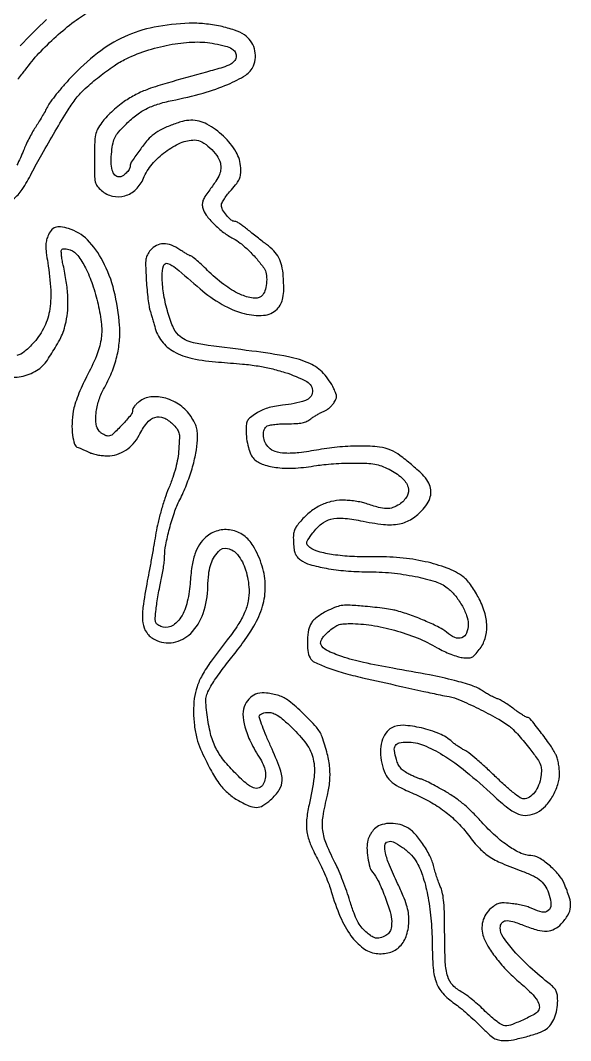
# Model space of a CAD drawing. Extents: x 0 to 2791, y 427 to 2463.
# Drawn here: x 2190.5 to 2413.5, y 829 to 1242.5 of the extents above; entities that cross this region are included whole.
import ezdxf

# ---------------------------------------------------------------- set-up
doc = ezdxf.new("R2010")
doc.units = 0

msp = doc.modelspace()

# ---------------------------------------------------------------- linework, layer by layer
for points in [[(2189.523872, 1218.60283, 0.004668), (2191.131694, 1220.622338, 0.007862), (2192.437837, 1222.350058, -0.029876), (2198.054007, 1229.136309, -0.022075), (2205.015032, 1235.962069, -0.022355), (2212.38236, 1242.002353, -0.035973), (2219.214482, 1246.382734, -0.019846)], [(2184.451234, 1098.174406, 0.094947), (2190.804169, 1098.153988, 0.088904), (2197.094336, 1100.546471, 0.115687), (2201.5, 1104.828326, 0.005176), (2205.061627, 1110.522541, 0.023786), (2206.931803, 1113.937503, 0.035376), (2208.096535, 1116.830528, 0.022969), (2209.044933, 1120.310175, 0.040359), (2209.714595, 1125.079831, 0.027148), (2209.739539, 1130.583677, 0.024537), (2209.135788, 1136.673675, 0.019071), (2207.904353, 1143.217127, -0.01369), (2207.457283, 1145.459677, -0.019716), (2207.195025, 1147.46607, -0.015924), (2207.099057, 1149.099033, -0.205901), (2207.319973, 1149.653306, -0.172988), (2207.774206, 1149.868713, -0.041784), (2208.619163, 1149.882831, -0.037987), (2209.64891, 1149.734829, -0.02988), (2210.733012, 1149.424934, -0.148318), (2213.768829, 1147.199082, -0.042531), (2216.89423, 1142.198844, -0.036907), (2219.760435, 1135.416675, -0.025525), (2222.023787, 1127.395585, -0.02985), (2223.374419, 1119.249284, -0.06589), (2223.204712, 1112.958377, -0.060124), (2221.37952, 1106.578982, -0.021446), (2217.323386, 1098, 0.015365), (2215.539549, 1094.342801, 0.013454), (2213.898178, 1090.418795, 0.013696), (2212.604991, 1086.784703, 0.037502), (2211.95889, 1084.138948, 0.033296), (2211.46506, 1079.114875, 0.040492), (2211.699125, 1074.39297, 0.043797), (2212.514839, 1070.710753, 0.25107), (2213.898011, 1069.360703, -0.023665), (2214.703959, 1069.085878, -0.007804), (2215.861033, 1068.608147, -0.007753), (2217.129665, 1068.037541, -0.008714), (2218.33104, 1067.448885, 0.048299), (2219.738982, 1066.892226, 0.021699), (2221.674241, 1066.42561, 0.021242), (2223.777726, 1066.106131, 0.027069), (2225.736649, 1066, 0.07335), (2229.605957, 1066.5707, 0.070015), (2233.213186, 1068.236758, 0.068341), (2236.293008, 1070.878338, 0.064475), (2238.618025, 1074.301693, -0.049947), (2241.780449, 1079.261187, -0.144441), (2245.070063, 1081.592048, -0.187225), (2248.532004, 1081.45135, -0.093929), (2252.205139, 1078.948708, -0.030662), (2254.006094, 1076.912202, -0.105759), (2254.77161, 1075.335739, -0.070094), (2254.98309, 1073.256446, -0.008675), (2254.727814, 1068.698708, -0.02278), (2254.274909, 1064.906065, -0.022256), (2253.47656, 1061.140342, -0.020413), (2252.275002, 1057.175214, -0.013955), (2250.60383, 1052.774966, 0.017396), (2249.094116, 1048.715919, 0.011018), (2247.605574, 1043.89121, 0.011022), (2246.332012, 1039.00919, 0.017505), (2245.481926, 1034.774966, -0.002418), (2244.755358, 1030.489905, -0.001312), (2243.822861, 1025.228815, -0.001307), (2242.84596, 1019.8804, -0.002068), (2241.977694, 1015.301852, 0.013894), (2240.203541, 1004.565164, 0.065469), (2240.170978, 998.331371, 0.123295), (2241.721158, 994.345052, 0.119899), (2244.979984, 991.51035, 0.166061), (2252.550926, 990.380586, 0.152301), (2259.545686, 994.051233, 0.115383), (2264.573795, 1002.151972, 0.074876), (2266.515391, 1013.052151, -0.019609), (2266.841947, 1017.991597, -0.046732), (2267.566961, 1021.59363, -0.057851), (2268.825766, 1024.509059, -0.048568), (2270.783487, 1027.25, -0.276157), (2274.508026, 1028.462099, -0.168989), (2278.545948, 1025.935738, -0.09517), (2281.829688, 1019.736714, -0.063974), (2283.186144, 1011.815362, -0.057671), (2282.838722, 1007.0901, -0.054851), (2281.422991, 1002.484057, -0.043643), (2278.713642, 997.465404, -0.019943), (2274.370467, 991.40909, 0.007853), (2267.834514, 982.745215, 0.029913), (2264.176728, 977.048489, 0.046412), (2262.110029, 972.398438, 0.050564), (2261.009702, 967.578228, 0.032462), (2260.695621, 962.214105, 0.029413), (2261.0576, 956.672343, 0.030456), (2262.03346, 951.455633, 0.045506), (2263.565267, 947.08037, 0.013253), (2267.588763, 938.84013, 0.036424), (2270.98795, 933.339736, 0.050136), (2274.411673, 929.487296, 0.056612), (2278.406484, 926.568742, 0.023942), (2283.133424, 924.167732, 0.106064), (2286.166123, 923.518903, 0.13533), (2288.80317, 924.247584, 0.049061), (2291.952966, 926.576473, 0.061745), (2295.471239, 930.647023, 0.14705), (2296.631267, 934.431753, 0.092575), (2295.740834, 939.346829, 0.015881), (2292.069504, 948.13791, -0.007477), (2290.140114, 952.547969, -0.011071), (2288.593214, 956.474221, -0.006459), (2287.420709, 959.786168, -0.175196), (2287.438574, 960.700523, -0.161872), (2287.848427, 961.199783, -0.054435), (2288.706645, 961.618279, -0.047392), (2289.825199, 961.904167, -0.038899), (2291.055169, 962, -0.084078), (2292.922589, 961.683747, -0.059364), (2294.83883, 960.748363, -0.037481), (2297.181928, 958.975894, -0.010643), (2300.545854, 955.880575, -0.043236), (2306.467247, 949.119076, -0.103948), (2309.202529, 943.086373, -0.086918), (2309.531866, 935.794083, -0.024234), (2307.514832, 924.5, 0.031375), (2306.517586, 918.415673, 0.063822), (2306.651755, 913.580419, 0.06), (2308.015752, 908.747368, 0.024903), (2310.939713, 902.611808, -0.013413), (2312.553479, 899.41664, -0.009666), (2314.187888, 895.771774, -0.009774), (2315.608332, 892.242679, -0.020791), (2316.538214, 889.450999, 0.030347), (2320.173364, 879.195187, 0.056244), (2324.508578, 871.511335, 0.073965), (2329.398553, 866.50569, 0.129744), (2334.716298, 864.311227, 0.102442), (2340.108384, 864.693842, 0.131388), (2344.367773, 867.22562, 0.119025), (2347.073311, 871.777351, 0.074978), (2348, 877.922306, 0.040677), (2347.758847, 880.881647, 0.034951), (2347.039057, 883.921645, 0.025616), (2345.685016, 887.590156, 0.009367), (2343.410678, 892.634968, -0.011011), (2340.063266, 900.125614, -0.041497), (2338.470357, 905.00932, -0.081005), (2338.252503, 908.086249, -0.285773), (2339.396804, 909.598773, -0.202947), (2341.564637, 909.524937, -0.041131), (2344.984607, 907.581674, -0.042239), (2348.389973, 904.808908, -0.062816), (2350.797013, 901.817318, -0.059923), (2353.490318, 895.981241, -0.029219), (2355.556412, 888.030708, -0.026239), (2356.90622, 878.679689, -0.020919), (2357.40604, 868.5, 0.016635), (2357.816464, 858.37013, 0.070316), (2359.104524, 852.447946, 0.098669), (2361.741122, 848.159722, 0.051767), (2366.469648, 844.017578, -0.017271), (2368.774964, 842.263292, -0.008091), (2371.639958, 839.844226, -0.008006), (2374.564846, 837.208738, -0.01113), (2377.092048, 834.75, 0.010738), (2380.333608, 831.591302, 0.050262), (2382.404092, 830.015554, 0.080151), (2384.25011, 829.256444, 0.057608), (2386.468492, 829, 0.047946), (2390.316304, 829.369823, 0.018732), (2395.520798, 830.583456, 0.018261), (2400.542083, 832.153637, 0.060051), (2403.648872, 833.69114, 0.093525), (2405.542367, 835.512615, 0.059286), (2407.014289, 838.207974, 0.052632), (2407.956363, 841.531117, 0.042795), (2408.272727, 845.220647, 0.029619), (2408.140426, 847.45205, 0.075776), (2407.710231, 849.008242, 0.081384), (2406.857679, 850.299971, 0.038141), (2405.386364, 851.667245, -0.016146), (2397.028384, 858.776027, -0.027201), (2390.560598, 865.323019, -0.030203), (2386.169583, 870.928087, -0.152197), (2385, 874.681423, -0.150862), (2385.618314, 876.684058, -0.225511), (2387.173243, 877.591494, -0.097627), (2390.051457, 877.273678, -0.019529), (2394.938307, 875.524836, 0.029986), (2400.097186, 873.799394, 0.07897), (2403.962675, 873.391246, 0.106634), (2407.049596, 874.228586, 0.088998), (2409.749455, 876.301873, 0.049293), (2412.465004, 879.949995, 0.117943), (2413.476826, 883.146286, 0.094245), (2413.038466, 886.903226, 0.024457), (2410.924325, 892.641569, 0.078725), (2408.661449, 896.258769, 0.038596), (2404.778431, 900.080897, 0.037511), (2400.571908, 903.11811, 0.138467), (2397.448484, 904, -0.108402), (2393.473828, 904.871966, -0.041389), (2388.513682, 907.676838, -0.035283), (2383.03536, 911.998537, -0.023803), (2377.407058, 917.634214, 0.013097), (2373.342691, 921.881969, 0.023013), (2369.737787, 925.142281, 0.024965), (2366.063884, 927.873719, 0.019279), (2361.810543, 930.486361, 0.00462), (2358.667529, 932.215837, 0.006769), (2355.868239, 933.674119, 0.003556), (2353.482672, 934.854896, 0.11361), (2352.852313, 935, -0.088612), (2352.289861, 935.100469, -0.009357), (2351.042606, 935.587446, -0.011333), (2349.569633, 936.233989, -0.008866), (2348.000358, 936.999817, -0.033202), (2346.02634, 938.178071, -0.064081), (2344.66041, 939.406601, -0.066493), (2343.681458, 940.908877, -0.03843), (2342.9044, 942.924747, -0.035937), (2342.096773, 946.549056, -0.175672), (2342.508179, 948.574587, -0.207302), (2344.061664, 949.669163, -0.051864), (2347.218615, 949.990231, -0.094392), (2353.887799, 948.704107, -0.043899), (2361.78979, 944.725152, -0.033355), (2371.107438, 938.060528, -0.015731), (2382.242198, 928.313417, 0.020218), (2388.144987, 923.239074, 0.075246), (2392.387933, 920.812929, 0.118297), (2396.075578, 920.316846, 0.094145), (2399.935523, 921.466658, 0.087487), (2403.332875, 924.058892, 0.05582), (2406.279916, 928.075785, 0.054953), (2408.314058, 932.735008, 0.075605), (2409, 937.245441, 0.027487), (2408.88558, 939.325212, 0.021482), (2408.541104, 941.560899, 0.021942), (2408.037948, 943.619536, 0.048453), (2407.437802, 945.120277, 0.033827), (2405.12788, 948.931523, 0.011374), (2401.267115, 954.168628, 0.004711), (2397.117438, 959.43424, 0.227284), (2395.937123, 960, -0.132646), (2395.375455, 960.151674, -0.009297), (2393.968962, 961.006465, -0.012651), (2392.315049, 962.113823, -0.009171), (2390.528657, 963.426263, 0.012638), (2388.644585, 964.790452, 0.012671), (2386.69559, 966.056477, 0.012583), (2384.941752, 967.073679, 0.048307), (2383.783126, 967.568833, -0.033594), (2382.668373, 968.006978, -0.011492), (2381.115055, 968.785562, -0.011364), (2379.435088, 969.726038, -0.012882), (2377.869568, 970.705014, 0.064232), (2373.492548, 972.85356, 0.020248), (2366.489723, 974.924544, 0.014292), (2356.390854, 977.166609, 0.00469), (2341.405574, 979.901305, -0.011819), (2329.627504, 982.224673, -0.025908), (2320.774337, 984.67679, -0.030182), (2314.578303, 987.168485, -0.192758), (2312.321622, 989.60425, -0.147761), (2312.250694, 990.574044, -0.079), (2312.698193, 991.70076, -0.052636), (2313.693245, 993.034675, -0.020725), (2315.319304, 994.65381, -0.025201), (2317.501307, 996.459942, -0.070056), (2319.242687, 997.413871, -0.067852), (2321.211797, 997.866152, -0.022573), (2324.175119, 998, -0.038537), (2332.84024, 997.33115, -0.029128), (2342.172696, 995.319445, -0.028813), (2351.33639, 992.199471, -0.034773), (2359.5, 988.202605, 0.020579), (2362.098738, 986.837577, 0.017469), (2364.94534, 985.608574, 0.017825), (2367.618932, 984.671876, 0.046383), (2369.611795, 984.249937, 0.026864), (2372.071933, 984.096645, 0.110683), (2373.521567, 984.408583, 0.101386), (2374.765359, 985.324054, 0.020656), (2376.52131, 987.439052, 0.08752), (2378.835555, 991.916968, 0.081283), (2379.557953, 997.035706, 0.070965), (2378.621395, 1002.705717, 0.04689), (2376.051145, 1008.800146, 0.017901), (2374.561885, 1011.349995, 0.017589), (2372.88575, 1013.802166, 0.017773), (2371.266873, 1015.84427, 0.061621), (2370.026282, 1016.981286, 0.065221), (2363.433361, 1020.485327, 0.035324), (2354.611062, 1023.095369, 0.03207), (2344.373056, 1024.673125, 0.027283), (2333.444685, 1025.047396, -0.017559), (2324.89029, 1025.173988, -0.02487), (2317.315207, 1025.931291, -0.027049), (2311.263977, 1027.179725, -0.106618), (2307.890805, 1028.89307, -0.050322), (2306.794393, 1029.984161, -0.223601), (2306.577729, 1030.842323, -0.103629), (2307.047938, 1031.957027, -0.007265), (2309.029801, 1034.731758, -0.064977), (2312.546384, 1038.398256, -0.106805), (2316.37532, 1040.31293, -0.084656), (2321.286094, 1040.716412, -0.029365), (2328.342498, 1039.681364, 0.023919), (2337.748109, 1038.196985, 0.073048), (2344.18865, 1038.436292, 0.098262), (2349.178074, 1040.422608, 0.068983), (2353.765623, 1044.385841, 0.051741), (2355.817198, 1047.276996, 0.085389), (2356.823063, 1050.090199, 0.095969), (2356.772681, 1052.838414, 0.082157), (2355.714565, 1055.537392, 0.065529), (2353.43312, 1058.4263, 0.01683), (2349.02199, 1062.436489, 0.017482), (2344.2854, 1066.182953, 0.05182), (2340.716073, 1068.277636, 0.081253), (2336.031324, 1069.549008, 0.023945), (2328.576285, 1069.959236, 0.023347), (2320.017732, 1069.620178, 0.023122), (2311.5, 1068.484787, -0.014067), (2303.412913, 1067.257423, -0.040843), (2297.76624, 1067.026654, -0.062537), (2293.803498, 1067.689386, -0.132261), (2291.174314, 1069.314451, -0.079915), (2289.767865, 1071.393826, -0.080394), (2289.088142, 1073.805105, -0.089201), (2289.233426, 1076.085982, -0.136808), (2290.2, 1077.8, -0.139482), (2291.085743, 1078.293383, -0.022145), (2293.058999, 1078.666261, -0.021802), (2295.595393, 1078.917888, -0.013822), (2298.565141, 1079, 0.012376), (2302.281073, 1079.091987, 0.038072), (2304.775076, 1079.406912, 0.054892), (2306.636484, 1080.006025, 0.06144), (2308.247451, 1080.980005, -0.020963), (2309.398059, 1081.809447, -0.013999), (2310.778785, 1082.664896, -0.014109), (2312.166533, 1083.42027, -0.02674), (2313.330011, 1083.93537, 0.051277), (2314.430934, 1084.488776, 0.030409), (2315.61999, 1085.354, 0.030183), (2316.712745, 1086.372404, 0.045084), (2317.523219, 1087.395093, 0.031469), (2318.390987, 1088.920847, 0.111753), (2318.647689, 1090.009237, 0.094607), (2318.431469, 1091.200086, 0.018986), (2317.575608, 1093.189728, 0.076647), (2313.378396, 1099.361855, 0.097891), (2307.813863, 1103.380348, 0.061356), (2299.199429, 1106.118204, 0.014592), (2284.302572, 1108.460913, -0.001329), (2266.677134, 1110.755532, -0.0205), (2260.651508, 1111.809183, -0.062945), (2257.303102, 1112.992992, -0.079537), (2254.641641, 1114.910326, -0.100403), (2252.252757, 1118.496543, -0.029031), (2250.089188, 1124.824456, -0.029292), (2248.53229, 1132.028734, -0.038214), (2248.007803, 1138.75, -0.061373), (2248.53073, 1143.046793, -0.4361), (2250.168331, 1143.951285, -0.094948), (2253.450905, 1142.127331, -0.00426), (2263.353234, 1133.701431, 0.047534), (2272.248961, 1127.370273, 0.066364), (2281.265914, 1123.653165, 0.084274), (2289.094779, 1122.944103, 0.178761), (2294.545455, 1125.454545, 0.076777), (2296.085038, 1127.556639, 0.073899), (2296.943792, 1130.052677, 0.047867), (2297.251575, 1133.534393, 0.013411), (2297.063972, 1139, 0.041852), (2296.480063, 1143.004677, 0.066287), (2295.257585, 1146.244385, 0.066831), (2293.238515, 1149.033069, 0.043315), (2290.251051, 1151.674972, -0.004815), (2288.531763, 1152.974253, -0.002632), (2286.447434, 1154.59873, -0.002623), (2284.347105, 1156.271452, -0.004174), (2282.570001, 1157.726666, 0.013244), (2280.981259, 1158.980197, 0.017185), (2279.457894, 1160.038458, 0.014952), (2278.148674, 1160.828383, 0.128953), (2277.494315, 1161, -0.177793), (2275.979288, 1161.556306, -0.04315), (2274.071705, 1163.481768, -0.044002), (2272.49266, 1165.757768, -0.133893), (2272.026734, 1167.564451, -0.115761), (2272.279913, 1168.580065, -0.023286), (2273.214125, 1170.206537, -0.023448), (2274.506599, 1172.036936, -0.020027), (2276.031376, 1173.84078, 0.017223), (2278.236649, 1176.42019, 0.067228), (2279.31044, 1178.216975, 0.079941), (2279.773905, 1180.071689, 0.030793), (2279.837142, 1182.732649, 0.125078), (2277.951971, 1189.127625, 0.068544), (2272.832538, 1195.557622, 0.068436), (2266.152678, 1200.375569, 0.123258), (2259.636986, 1201.990231, 0.067449), (2256.191363, 1201.515012, 0.026), (2251.605369, 1199.976222, 0.026218), (2247.1247, 1197.931333, 0.055326), (2243.95615, 1195.80472, 0.048208), (2241.689207, 1193.479957, 0.012518), (2238.517439, 1189.320056, 0.007707), (2235.47542, 1184.976678, 0.150002), (2235, 1183.427626, -0.142489), (2234.606847, 1182.076049, -0.057907), (2233.387529, 1180.573861, -0.057808), (2231.848735, 1179.385025, -0.136414), (2230.463755, 1179, -0.216397), (2228.845579, 1179.734743, -0.110426), (2227.756521, 1181.735893, -0.068231), (2227.294545, 1184.963182, -0.030378), (2227.530373, 1189.261693, -0.020588), (2228.097548, 1192.851152, -0.067321), (2228.880012, 1195.118349, -0.063133), (2230.26393, 1197.172535, -0.016612), (2232.978627, 1200.073865, -0.030452), (2237.248062, 1203.852672, -0.045624), (2241.430375, 1206.547831, -0.044179), (2246.132848, 1208.497074, -0.026393), (2252, 1210.006977, 0.018139), (2264.598907, 1213.028569, 0.032503), (2274.639188, 1216.542284, 0.038962), (2281.841921, 1220.287594, 0.156434), (2285.011226, 1224.027102, 0.085301), (2285.79069, 1227.472168, 0.084687), (2285.378576, 1230.988973, 0.085339), (2283.829533, 1234.148095, 0.088478), (2281.330108, 1236.562723, 0.067456), (2277.350069, 1238.519478, 0.02832), (2271.579347, 1240.0893, 0.027447), (2265.14527, 1241.088717, 0.032568), (2259, 1241.2984, 0.040203), (2244.697276, 1239.698902, 0.059577), (2232.700226, 1235.846054, 0.05878), (2221.835063, 1229.226615, 0.037905), (2210.940584, 1219.271389, 0.010147), (2207.945391, 1215.953644, 0.010256), (2205.098172, 1212.528668, 0.010102), (2202.742807, 1209.448465, 0.040472), (2201.5, 1207.429227, -0.010121), (2200.526676, 1205.609116, -0.005155), (2199.234062, 1203.359969, -0.005119), (2197.852953, 1201.067204, -0.00764), (2196.594679, 1199.094073, 0.01741), (2195.344525, 1197.046512, 0.010221), (2193.986188, 1194.517516, 0.010215), (2192.729928, 1191.930208, 0.017119), (2191.794525, 1189.701352, -0.035454), (2189.057803, 1183.796504, -0.042263)], [(2201.064959, 1242.808085, 0.01584), (2190.46765, 1232.150803, 0.015942)], [(2187.590833, 1169.952016, 0.075866), (2191.259697, 1173.974309, 0.029413), (2195.076441, 1180.5, -0.010863), (2199.189738, 1188.171969, -0.005741), (2204.606491, 1197.516171, -0.005074), (2209.930871, 1206.25952, -0.025748), (2213.191557, 1210.938618, -0.0433), (2216.851587, 1214.893892, -0.017444), (2222.472848, 1219.654792, -0.017555), (2228.479039, 1224.059129, -0.038235), (2233.431358, 1226.902453, -0.034767), (2242.528054, 1230.485772, -0.034105), (2252.091828, 1232.801454, -0.035904), (2261.290701, 1233.702095, -0.054861), (2269.272298, 1233.031722, -0.015457), (2273.719234, 1232.017129, -0.067038), (2276.217309, 1230.992903, -0.126784), (2277.522504, 1229.714062, -0.136686), (2278, 1228, -0.158173), (2277.414016, 1226.193991, -0.112634), (2275.801756, 1224.782835, -0.048988), (2272.553616, 1223.421935, -0.007881), (2265.951885, 1221.501413, 0.002361), (2250.01383, 1217.055104, 0.016809), (2242.381841, 1214.60706, 0.033352), (2237.341176, 1212.412114, 0.032978), (2232.617211, 1209.559205, 0.019655), (2230.05887, 1207.62025, 0.015283), (2227.429979, 1205.321954, 0.015537), (2225.108516, 1203.02525, 0.035741), (2223.548675, 1201.128498, 0.03194), (2221.845296, 1198.368382, 0.071869), (2221.01399, 1196.059365, 0.04342), (2220.656193, 1192.969989, 0.005968), (2220.548675, 1186.48602, 0.004419), (2220.57718, 1179.688044, 0.050935), (2220.882654, 1177.039096, 0.110659), (2221.687941, 1175.315223, 0.050611), (2223.405539, 1173.502906, 0.12279), (2227.902094, 1171.237261, 0.127417), (2232.869742, 1171.391767, 0.120604), (2237.341369, 1173.979489, 0.102951), (2240.428013, 1178.481952, -0.077264), (2243.905082, 1184.153194, -0.056199), (2249.306297, 1189.228457, -0.057839), (2255.466643, 1192.808732, -0.103092), (2261.182905, 1194, -0.13025), (2264.057501, 1193.238243, -0.054642), (2267.323835, 1190.870397, -0.05375), (2270.113276, 1187.73432, -0.093689), (2271.567971, 1184.585203, -0.08052), (2271.763648, 1182.294417, -0.07943), (2271.228054, 1180.047547, -0.050292), (2269.766548, 1177.327404, -0.013424), (2266.904821, 1173.322079, 0.018447), (2265.327655, 1171.06711, 0.058839), (2264.520106, 1169.42025, 0.081876), (2264.260472, 1167.951576, 0.064462), (2264.449579, 1166.344872, 0.10456), (2265.817501, 1163.543641, 0.031537), (2268.97865, 1159.980472, 0.031794), (2272.885352, 1156.564422, 0.044605), (2276.794731, 1154.081857, -0.050689), (2279.666289, 1152.209027, -0.02234), (2283.06722, 1149.202724, -0.021725), (2286.441318, 1145.644155, -0.026091), (2289.280976, 1142.009238, -0.114956), (2290.168086, 1139.801701, -0.050931), (2290.330474, 1136.64664, -0.05077), (2289.847127, 1133.48707, -0.103739), (2288.738794, 1131.25, -0.25294), (2285.521481, 1129.857088, -0.079261), (2280.252377, 1131.175038, -0.056796), (2273.807236, 1134.8376, -0.034408), (2267.083062, 1140.490004, 0.005004), (2264.446395, 1142.984999, 0.007675), (2262.108309, 1145.087689, 0.003307), (2260.085722, 1146.827834, 0.177805), (2259.616885, 1147, -0.12124), (2259.169493, 1147.110102, -0.008472), (2258.025541, 1147.734375, -0.011618), (2256.676746, 1148.542385, -0.008471), (2255.214812, 1149.5, 0.054897), (2251.711391, 1151.355934, 0.098147), (2248.518062, 1151.942997, 0.115293), (2245.69622, 1151.242178, 0.09729), (2243.273286, 1149.334509, 0.05541), (2242.002897, 1147.47418, 0.087838), (2241.409868, 1145.643123, 0.04435), (2241.276724, 1142.946983, 0.005526), (2241.572155, 1137.084509, 0.006807), (2241.861724, 1133.231669, 0.007937), (2242.24462, 1129.581075, 0.007145), (2242.660833, 1126.509087, 0.046743), (2243.03393, 1125, -0.009545), (2243.44142, 1123.756633, -0.00373), (2243.958369, 1122.025261, -0.003691), (2244.490096, 1120.142933, -0.004582), (2244.955721, 1118.383866, 0.100829), (2247.815224, 1112.472998, 0.103449), (2252.737815, 1108.215507, 0.076645), (2260.224069, 1105.449514, 0.032255), (2270.883251, 1103.986069, -0.004807), (2280.550375, 1103.195776, -0.01584), (2286.898782, 1102.411855, -0.021317), (2292.108135, 1101.371231, -0.016274), (2297.70823, 1099.807254, -0.046428), (2306.625829, 1096.061384, -0.295776), (2308.889819, 1091.967715, -0.309585), (2306.056676, 1088.394812, -0.048585), (2296.774559, 1086.485976, 0.019453), (2293.501856, 1086.009329, 0.029082), (2290.696514, 1085.317832, 0.032444), (2288.240587, 1084.380246, 0.036442), (2286.024559, 1083.162693, 0.021371), (2283.758467, 1081.551765, 0.091593), (2282.661224, 1080.319229, 0.104432), (2282.150541, 1078.859817, 0.032136), (2282, 1076.519958, 0.032008), (2282.231411, 1072.908756, 0.033928), (2282.921889, 1069.427821, 0.036428), (2283.9411, 1066.5139, 0.100152), (2285.180847, 1064.736061, 0.112722), (2289.049933, 1062.42875, 0.051914), (2294.819285, 1061.202098, 0.042539), (2302.071623, 1061.051709, 0.026706), (2310.5, 1062.048273, -0.018244), (2313.44253, 1062.446769, -0.007571), (2317.441865, 1062.779401, -0.007479), (2321.74222, 1063.007025, -0.009577), (2325.70635, 1063.081446, -0.009672), (2330.877654, 1062.979428, -0.034573), (2334.164013, 1062.622492, -0.04553), (2336.879281, 1061.875974, -0.027437), (2339.938363, 1060.531234, -0.057422), (2345.16244, 1057.080583, -0.146831), (2347.625284, 1053.327701, -0.20219), (2347.219328, 1049.646033, -0.118072), (2344.164569, 1046.326448, -0.063857), (2341.525135, 1045.004497, -0.0905), (2338.936466, 1044.596623, -0.061512), (2335.681353, 1045.078938, -0.016038), (2330.624273, 1046.65461, 0.033345), (2328.737834, 1047.171527, 0.015224), (2326.218984, 1047.604792, 0.014999), (2323.527826, 1047.901751, 0.019979), (2321.070054, 1048, 0.061056), (2316.344017, 1047.42073, 0.0581), (2311.812594, 1045.715123, 0.054743), (2307.565549, 1042.899447, 0.044147), (2303.682708, 1039.034767, 0.03043), (2302.224829, 1037.071216, 0.072122), (2301.461338, 1035.42314, 0.065578), (2301.158224, 1033.531226, 0.021796), (2301.202365, 1030.717911, 0.020905), (2301.468544, 1028.093481, 0.061034), (2301.944078, 1026.339821, 0.07961), (2302.742343, 1025.024868, 0.057072), (2304, 1023.847844, 0.090028), (2307.88726, 1021.928198, 0.025642), (2314.473018, 1020.401082, 0.024094), (2322.458091, 1019.3701, 0.019648), (2331.070546, 1019.017364, -0.024078), (2340.881064, 1018.528504, -0.02472), (2350.512307, 1017.098838, -0.025396), (2358.699171, 1015.029535, -0.088543), (2363.528432, 1012.546112, -0.059962), (2366.594565, 1009.564736, -0.039771), (2369.369505, 1005.509773, -0.040406), (2371.365258, 1001.269056, -0.090017), (2372, 997.77193, -0.089033), (2371.347958, 994.139156, -0.218793), (2369.473198, 992.266624, -0.194424), (2366.636943, 992.351877, -0.071472), (2363.171511, 994.509136, 0.057997), (2360.230061, 996.451628, 0.014493), (2355.009411, 998.901711, 0.015053), (2349.024911, 1001.289943, 0.017843), (2343.234718, 1003.169741, 0.029028), (2341.381603, 1003.584512, 0.005973), (2338.06904, 1004.085864, 0.006265), (2334.201096, 1004.574774, 0.005858), (2330.234718, 1004.978702, 0.00671), (2324.234161, 1005.437743, 0.042137), (2321.164356, 1005.372364, 0.061304), (2318.656104, 1004.790431, 0.023492), (2315.348346, 1003.402046, 0.02524), (2313.249558, 1002.269474, 0.022876), (2311.203149, 1000.89614, 0.023539), (2309.485997, 999.496503, 0.065044), (2308.471275, 998.315816, 0.099028), (2307.347278, 995.523018, 0.036925), (2306.874976, 991.300862, 0.036988), (2307.029894, 987.041858, 0.095563), (2307.937374, 984.117018, 0.159301), (2309.768147, 982.364885, 0.021283), (2314.744903, 980.231663, 0.021668), (2321.310098, 978.062888, 0.013395), (2329.188171, 976.06018, 0.000408), (2344.23493, 972.674318, 0.001403), (2354.004749, 970.513026, 0.001835), (2360.68341, 969.080862, 0.010329), (2364.268699, 968.402809, -0.062317), (2368.48036, 967.142646, -0.010416), (2376.143502, 963.572028, -0.011891), (2383.782756, 959.58865, -0.035831), (2388.707218, 956.389957, -0.035895), (2390.278706, 955.013182, -0.010735), (2392.470126, 952.698809, -0.010704), (2394.825888, 949.986925, -0.011396), (2397.013366, 947.23174, -0.00823), (2400.092625, 943.024296, -0.059453), (2401.286442, 940.821074, -0.09426), (2401.668907, 938.830622, -0.035882), (2401.470836, 936, -0.056981), (2400.556063, 932.496942, -0.072698), (2398.915784, 929.594634, -0.08673), (2396.800679, 927.670257, -0.142245), (2394.49236, 927, -0.150801), (2393.109865, 927.426666, -0.017176), (2390.444168, 929.382712, -0.017267), (2387.08176, 932.225895, -0.008428), (2382.983953, 936.068808, 0.00718), (2379.179522, 939.654489, 0.008506), (2375.47993, 942.928428, 0.007558), (2372.277229, 945.584177, 0.052489), (2370.567279, 946.685782, -0.017628), (2369.245833, 947.412297, -0.012377), (2367.809854, 948.317964, -0.012508), (2366.476686, 949.254615, -0.02541), (2365.487543, 950.068127, 0.085497), (2360.376467, 953.333406, 0.042473), (2353.038523, 955.708516, 0.041988), (2345.737623, 956.768746, 0.136515), (2341, 955.753664, 0.124458), (2338.614982, 953.618996, 0.079936), (2337.046737, 950.231364, 0.068571), (2336.462135, 945.993973, 0.054068), (2336.961152, 941.385408, 0.053448), (2338.342722, 937.253564, 0.095969), (2340.415442, 934.355317, 0.070939), (2343.865591, 931.907956, 0.01901), (2349.972721, 929.052828, -0.029264), (2356.443802, 925.86434, -0.031275), (2362.349812, 922.004555, -0.032786), (2367.45639, 917.642449, -0.041295), (2371.535126, 912.952149, 0.028356), (2376.06738, 907.459877, 0.056762), (2380.326733, 903.793091, 0.048499), (2385.72837, 900.838994, 0.015872), (2394.192248, 897.538755, -0.03087), (2398.482565, 895.715902, -0.066414), (2401.449233, 893.703147, -0.078308), (2403.480269, 891.220845, -0.059658), (2404.883329, 887.995076, -0.067054), (2405.51569, 884.005318, -0.22805), (2404.45893, 881.6713, -0.229747), (2401.983974, 881.051032, -0.067893), (2398.199299, 882.396938, 0.042607), (2396.784548, 882.981933, 0.01475), (2394.657341, 883.587694, 0.014532), (2392.262927, 884.120279, 0.016378), (2389.934996, 884.488918, 0.014689), (2386.64433, 884.802215, 0.070359), (2384.76906, 884.661417, 0.089371), (2383.226462, 884.02065, 0.031896), (2381.300643, 882.599521, 0.076404), (2379.192913, 880.19044, 0.076379), (2377.905672, 877.259322, 0.076844), (2377.562509, 874.093029, 0.078802), (2378.198217, 871, 0.050792), (2380.273869, 866.826139, 0.026038), (2383.65003, 862.047134, 0.024776), (2387.825531, 857.254126, 0.026339), (2392.374355, 853, -0.014149), (2396.91221, 848.958864, -0.047711), (2399.527768, 845.974225, -0.081725), (2400.715843, 843.583177, -0.167663), (2400.645243, 841.517901, -0.175585), (2399.280337, 839.942832, -0.016736), (2394.682519, 837.574426, -0.020765), (2389.899212, 835.548269, -0.09003), (2386.878975, 835, -0.138047), (2385.725715, 835.324595, -0.021034), (2383.72122, 836.668992, -0.02162), (2381.386228, 838.542113, -0.01536), (2378.930126, 840.830338, 0.01166), (2376.42737, 843.196855, 0.011071), (2373.77419, 845.486421, 0.011089), (2371.339286, 847.406174, 0.037886), (2369.641834, 848.493551, -0.077362), (2365.802628, 851.402542, -0.118559), (2363.695236, 854.983272, -0.063521), (2362.723049, 860.678929, -0.010146), (2362.475108, 872, 0.004681), (2362.388966, 879.853437, 0.015941), (2362.122009, 884.961862, 0.02419), (2361.649137, 888.51086, 0.060676), (2360.873605, 891, -0.017991), (2360.184418, 892.689793, -0.008458), (2359.410187, 894.918388, -0.008369), (2358.676837, 897.283149, -0.011655), (2358.105718, 899.424301, 0.057574), (2356.444414, 903.942074, 0.034688), (2353.522155, 908.853292, 0.034775), (2350.102259, 913.120485, 0.087323), (2346.942765, 915.529598, 0.070126), (2343.507799, 916.733963, 0.064046), (2339.763336, 916.993819, 0.069156), (2336.375547, 916.318633, 0.122091), (2334.000256, 914.769899, 0.032047), (2333.16187, 913.745673, 0.02335), (2332.361173, 912.510626, 0.023741), (2331.709906, 911.262783, 0.046946), (2331.337956, 910.210388, 0.067222), (2330.992569, 907.130137, 0.031161), (2331.334594, 903.110325, 0.029814), (2332.129786, 899.319948, 0.11411), (2333.265404, 897.20942, -0.070947), (2335.508133, 893.780451, -0.017158), (2338.174665, 887.530218, -0.016914), (2340.4047, 881.126609, -0.075464), (2341, 877.204831, -0.042121), (2340.774754, 874.535763, -0.111842), (2340.049435, 872.776945, -0.117018), (2338.660604, 871.549179, -0.0485), (2336.33193, 870.581005, -0.09592), (2335.111589, 870.451357, -0.080599), (2333.848304, 870.768905, -0.056819), (2332.401423, 871.598549, -0.0216), (2330.585884, 873.058737, -0.04451), (2328.637009, 875.103874, -0.0481), (2327.137364, 877.411837, -0.033931), (2325.753576, 880.57614, -0.010365), (2324.091248, 885.531094, 0.008691), (2322.77671, 889.493326, 0.007111), (2321.237953, 893.683473, 0.007194), (2319.71215, 897.497476, 0.018733), (2318.473638, 900.180973, -0.017982), (2314.56953, 908.60681, -0.068747), (2313.081566, 914.185346, -0.071343), (2313.189611, 919.853123, -0.020319), (2314.961671, 928.5, 0.037717), (2315.910708, 934.117206, 0.045838), (2315.912633, 939.452984, 0.040591), (2314.91286, 945.194964, 0.021606), (2312.802372, 952.097438, 0.095641), (2310.494524, 956.030532, 0.022006), (2305.140184, 961.60401, 0.021994), (2299.317352, 966.684942, 0.095888), (2295.282802, 968.797124, 0.039805), (2290.317545, 969.863373, 0.0976), (2286.606408, 969.630671, 0.123385), (2283.797133, 968.08597, 0.086536), (2281.602838, 965.198867, 0.128555), (2280.728049, 961.315039, 0.059452), (2281.522303, 956.162016, 0.046468), (2283.876015, 949.994358, 0.026218), (2287.787059, 943, -0.04296), (2289.215015, 940.232984, -0.068626), (2289.881175, 937.661806, -0.077628), (2289.788123, 935.244033, -0.074634), (2288.964816, 932.934259, -0.180368), (2287.249246, 931.421979, -0.191594), (2285.013792, 931.451036, -0.082172), (2281.878332, 933.397526, -0.017766), (2277.215517, 937.785812, -0.031366), (2272.444679, 943.253069, -0.055837), (2269.360791, 948.360519, -0.053057), (2267.388097, 954.202801, -0.025583), (2266.061944, 962, -0.013442), (2265.703097, 965.957386, -0.062163), (2265.84206, 968.246988, -0.069465), (2266.534032, 970.310913, -0.019318), (2268.176144, 973.310849, -0.015654), (2269.645536, 975.59944, -0.006681), (2271.746223, 978.570557, -0.006602), (2274.072226, 981.681621, -0.008627), (2276.284999, 984.460579, 0.011031), (2278.554769, 987.339413, 0.007149), (2281.057446, 990.762619, 0.007188), (2283.407044, 994.177823, 0.01351), (2285.18933, 997.012923, 0.061943), (2288.66377, 1004.996591, 0.074234), (2289.794692, 1013.106954, 0.073147), (2288.51041, 1021.28957, 0.057896), (2284.876031, 1029.485539, 0.102887), (2281.042017, 1033.700569, 0.111431), (2275.949409, 1035.887994, 0.114305), (2270.514818, 1035.649438, 0.112735), (2265.70747, 1033.048018, 0.071411), (2263.111753, 1030.013895, 0.059553), (2261.279626, 1026.183396, 0.044841), (2260.04611, 1021.088769, 0.018928), (2259.272022, 1014.084924, -0.046137), (2257.921267, 1005.944526, -0.087099), (2255.152501, 999.913773, -0.137966), (2251.458655, 996.849968, -0.214648), (2247.388421, 996.868885, -0.056537), (2245.952137, 997.730774, -0.164677), (2245.316198, 998.678644, -0.086067), (2245.174989, 1000.19591, -0.009022), (2245.5217, 1003.760736, -0.008966), (2245.876248, 1006.412207, -0.004824), (2246.403402, 1009.668257, -0.004802), (2247.004865, 1012.978079, -0.007516), (2247.592315, 1015.812053, 0.009033), (2248.131195, 1018.451993, 0.008493), (2248.586493, 1021.16437, 0.008489), (2248.908366, 1023.582204, 0.02885), (2249, 1025.168972, -0.047245), (2249.451606, 1029.937758, -0.01787), (2250.943758, 1036.470077, -0.018101), (2252.956565, 1043.058381, -0.034861), (2255.116651, 1048.133518, 0.024709), (2257.835903, 1054.179062, 0.021228), (2260.10121, 1060.77485, 0.021972), (2261.685763, 1067.127655, 0.041131), (2262.310442, 1072.38409, 0.023935), (2262.276434, 1075.268494, 0.052484), (2261.915277, 1077.443828, 0.053313), (2261.113495, 1079.475245, 0.025422), (2259.68386, 1081.896994, 0.091556), (2255.27239, 1086.476447, 0.085824), (2249.419321, 1089.305596, 0.094076), (2243.439181, 1089.853837, 0.143559), (2238.634859, 1087.92742, 0.027704), (2237.626341, 1087.039465, 0.032099), (2236.77399, 1086.085713, 0.033874), (2236.171321, 1085.199887, 0.133202), (2236, 1084.56821, -0.173054), (2235.265869, 1082.510624, -0.017213), (2231.760162, 1078.512337, -0.016602), (2227.986851, 1074.754658, -0.18976), (2226.070001, 1074, -0.087192), (2225.266855, 1074.141129, -0.040319), (2224.29928, 1074.583105, -0.038325), (2223.330904, 1075.225462, -0.043259), (2222.513541, 1075.985038, -0.157206), (2221.25503, 1078.775383, -0.05379), (2221.235403, 1083.267514, -0.049357), (2222.273777, 1088.34458, -0.051376), (2224.279076, 1093.047702, 0.028331), (2227.48285, 1099.696129, 0.036776), (2229.602733, 1106.117068, 0.039123), (2230.66861, 1112.434, 0.040436), (2230.720085, 1118.769537, 0.042076), (2228.472405, 1132.986121, 0.060634), (2223.966812, 1144.883111, 0.073504), (2217.670661, 1153.520466, 0.126434), (2210.091651, 1158.090687, 0.039605), (2206.849042, 1158.788362, 0.121623), (2204.632459, 1158.545125, 0.143068), (2202.996006, 1157.337966, 0.063335), (2201.638751, 1154.99216, 0.051721), (2201.058128, 1153.079156, 0.047609), (2200.860717, 1151.033021, 0.03178), (2201.028594, 1148.350532, 0.009105), (2201.627589, 1144.226826, -0.027329), (2202.832195, 1133.096884, -0.059429), (2202.270129, 1124.534955, -0.073626), (2199.870164, 1117.556928, -0.067753), (2195.5, 1111.351141, -0.035196), (2192.029277, 1108.107504, -0.101756), (2189.123336, 1106.600496, -0.140724)]]:
    msp.add_lwpolyline(points, format="xyb")

doc.saveas('drawing.dxf')
